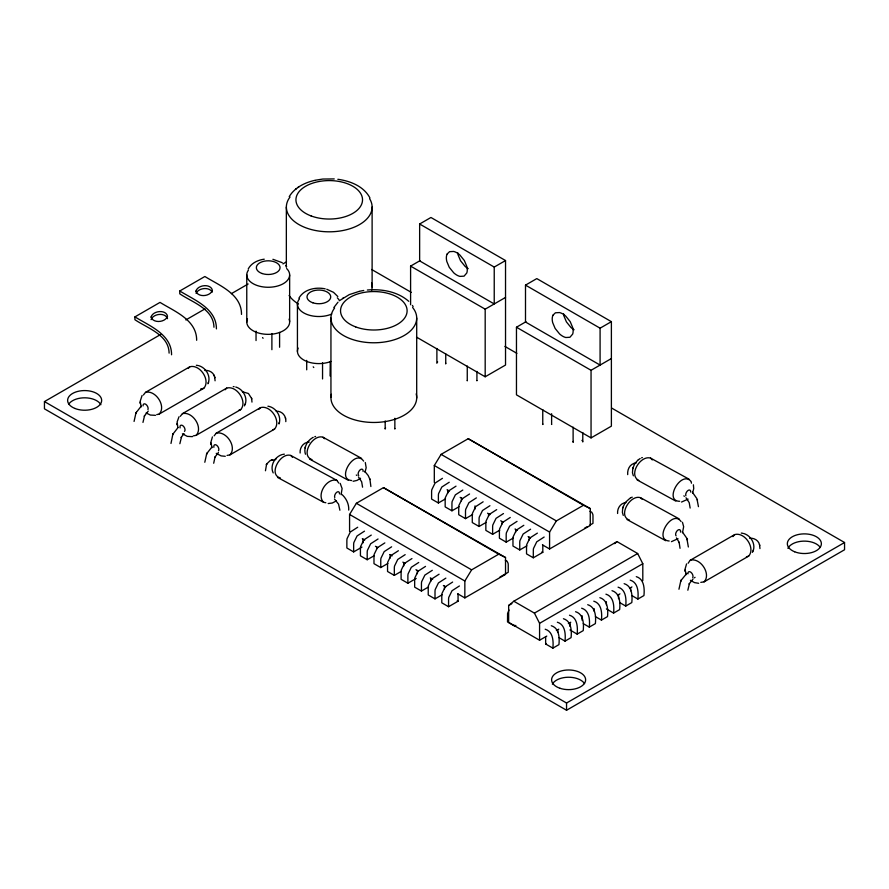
<?xml version="1.0" encoding="UTF-8"?>
<svg xmlns="http://www.w3.org/2000/svg" width="889" height="889" viewBox="0 0 889 889"><rect width="100%" height="100%" fill="white"/><g stroke="black" fill="none" stroke-linecap="round" stroke-linejoin="round"><path stroke-width="1.33" d="M289.636 321.64L289.647 275.023M372.113 287.103L372.113 207.048M416.697 398.072L416.708 318.018M196.658 340.287C196.791 319.862 174.522 311.417 160.02 302.393L134.928 316.884L134.906 319.707C147.53 328.297 168.777 334.731 169.11 353.133M241.508 314.395C241.641 293.959 219.372 285.525 204.87 276.501L179.778 290.992L179.756 293.815C192.38 302.404 213.627 308.839 213.96 327.241M300.126 453.023C299.571 447.656 303.538 442.022 309.216 442.077M617.599 513.486C617.11 508.352 620.633 502.863 626.078 502.574M134.072 421.43L135.895 413.207M142.962 422.408L144.574 415.685L144.274 416.296M179.867 443.711L181.478 436.999L181.178 437.599M204.803 462.269L206.626 454.046M213.693 463.247L215.005 457.135L218.405 452.468M678.952 589.24L680.774 581.017M687.842 590.218L689.453 583.495L689.153 584.106M370.88 486.527L369.946 479.393M680.041 548.313L679.129 542.268L679.34 542.901M688.353 546.991L686.83 538.267L682.252 531.8M348.721 510.086C349.121 503.907 346.054 497.896 341.354 493.995M151.052 319.651C153.252 313.528 165.354 312.183 167.532 318.684M311.928 438.077C306.794 441.422 303.427 448.189 305.46 454.235M622.7 508.008L622.389 512.375L623.267 515.42M632.79 468.392L632.468 472.759L633.357 475.815M279.268 423.042L278.99 423.942C281.88 416.319 275.812 407.273 267.933 406.195M305.427 446.756L305.105 448.012M622.8 507.608L625.278 502.463L630.112 498.118M632.89 468.003L634.824 463.636L637.735 460.28M622.578 508.475L622.9 507.219M632.668 468.87L632.99 467.603M207.948 383.77C211.293 376.647 206.126 367.768 198.869 365.712M244.442 405.884C248.576 398.717 243.33 389.138 235.774 387.015M279.202 423.231L279.468 422.386M752.416 552.38C756.561 545.224 751.305 535.634 743.749 533.522M208.259 383.103L208.537 382.214M245.164 404.406L245.442 403.517M753.139 550.913L753.416 550.013M688.13 563.248L690.108 560.337L734.692 534.589C744.76 531.689 755.794 548.202 748.66 556.125L704.088 581.862L700.788 582.362M281.935 454.623C274.701 456.824 269.723 465.847 273.179 472.915M196.013 293.259C198.88 287.825 209.015 286.614 212.282 292.048M341.109 494.662L342.098 488.539L340.198 483.383M143.396 395.005L145.529 392.349L189.813 366.779C199.881 363.879 210.915 380.392 203.781 388.315L159.209 414.052L156.72 414.618M180.3 416.308L182.434 413.652L226.717 388.093C236.774 385.181 247.82 401.706 240.686 409.618L196.113 435.354L193.224 435.91M214.127 435.843L216.26 433.187L260.544 407.618C270.612 404.717 281.646 421.23 274.512 429.154L229.94 454.89L227.051 455.435M365.023 472.27L366.168 467.736L365.301 462.536M692.587 493.117L693.731 488.583L693.387 484.794M682.496 532.722L683.652 526.699L682.452 522.276M136.228 412.518L141.184 406.195M172.788 434.51L170.988 443.455M173.133 433.821L178.089 427.509M206.959 453.346L211.915 447.034M215.005 457.135L215.305 456.524M681.118 580.328L686.83 573.327M732.925 536.612L734.692 534.589M266.589 464.158L265.455 470.759M266.7 463.958L270.223 460.558L275.746 459.491M212.415 436.932L210.882 442.255L212.004 447.678M686.564 563.904L685.041 569.227L686.152 574.65M144.518 415.808L148.241 411.096M181.423 437.11L183.99 433.532M689.397 583.617L693.12 578.906M248.22 268.967C251.298 263.077 257.91 260.033 264.244 259.188M298.882 298.215C303.882 289.203 315.795 286.847 325.196 288.847M188.224 368.457L189.813 366.779M225.128 389.771L226.717 388.093M258.955 409.296L260.544 407.618M349.577 531.355L349.577 514.453L356.356 503.296L383.47 487.639L505.53 557.514L505.53 574.416L464.847 597.908L457.691 593.774M434.31 482.427L434.31 465.525L441.1 454.368L468.214 438.71L590.263 508.586L590.263 525.488L549.58 548.98L542.434 544.846M464.847 597.908L464.847 581.006L471.626 569.849L498.74 554.18L505.53 557.514M549.58 548.98L549.58 532.078L556.37 520.921L583.484 505.263L590.263 508.586M142.073 395.494L140.151 401.417L141.273 406.84M178.978 416.797L177.122 421.953L177.833 427.32M289.225 196.613C294.659 187.612 304.76 182.612 314.717 180.367M333.808 307.583L337.998 302.171M275.946 458.491L275.212 459.357M509.041 609.976L507.586 613.432L507.519 621.956L514.731 626.123L515.864 625.467M546.779 636.08L539.579 640.236L508.652 622.389L508.652 605.487L513.809 601.22L617.033 541.612L637.657 553.514L642.803 563.737L642.803 580.639M614.599 543.635L617.033 541.612M360.556 478.249L357.056 480.393L353.122 481.293M688.108 499.096L681.53 502.041M678.018 538.701L671.439 541.645M638.102 459.957L640.202 458.513M694.398 577.817L695.054 577.317M340.109 300.26L349.277 294.615L359.312 291.336M295.515 189.301L296.493 188.579M297.937 187.512L298.837 186.846M342.521 298.482L343.432 297.815M336.409 500.874L332.308 503.018L328.174 503.541M159.209 414.052C166.587 406.284 155.597 389.715 145.529 392.349M196.113 435.354C203.492 427.598 192.502 411.029 182.434 413.652M229.94 454.89C237.319 447.123 226.328 430.554 216.26 433.187M704.088 581.862C711.467 574.094 700.476 557.525 690.409 560.159M611.71 408.084L844.55 542.512L844.55 549.758L566.549 710.255L44.45 408.829L44.45 401.584L160.687 334.475M185.845 319.951L205.015 308.883M231.384 293.659L248.153 283.98M282.913 263.911L286.502 261.833M419.641 224.006L494.228 267.067L494.228 303.949L419.641 260.888L419.641 224.006L430.943 217.483L505.53 260.544L505.53 365.035L485.183 376.78L416.519 337.131M410.596 304.738L410.596 266.111L420.175 260.577M494.228 267.067L505.53 260.544M525.499 285.125L600.086 328.185L600.086 365.068L525.499 322.007L525.499 285.125L536.8 278.601L611.388 321.662L611.388 426.153L591.052 437.899L516.465 394.838L516.465 327.23L526.032 321.696M410.596 266.111L485.183 309.172L505.53 297.426M600.086 328.185L611.388 321.662M516.465 327.23L591.052 370.291L611.388 358.545M357.711 527.244L350.288 532.033L347.066 538.634A10.179 5.879 -60 0 0 346.866 540.745L346.866 547.991L353.644 551.913L361.945 547.113M442.455 478.315L435.032 483.116L431.81 489.717A10.179 5.879 -60 0 0 431.598 491.828L431.598 499.073L438.388 502.985L445.5 498.873M364.49 531.155L357.067 535.956L353.855 542.557A10.179 5.879 -60 0 0 353.644 544.668L353.644 551.913M449.234 482.238L441.811 487.028L438.588 493.628A10.179 5.879 -60 0 0 438.388 495.74L438.388 502.985M371.269 535.078L363.845 539.867L360.634 546.468A10.179 5.879 -60 0 0 360.423 548.58L360.423 555.825L367.201 559.737L374.325 555.625M456.013 486.15L448.589 490.939L445.378 497.54A10.179 5.879 -60 0 0 445.167 499.651L445.167 506.897L451.945 510.808L459.068 506.708M378.047 538.99L370.635 543.779L367.413 550.38A10.179 5.879 -60 0 0 367.201 552.491L367.201 559.737M462.791 490.061L455.368 494.851L452.157 501.452A10.179 5.879 -60 0 0 451.945 503.574L451.945 510.808M384.837 542.901L377.414 547.691L374.191 554.292A10.179 5.879 -60 0 0 373.98 556.414L373.98 563.659L380.759 567.571L387.882 563.459M469.57 493.973L462.158 498.773L458.935 505.374A10.179 5.879 -60 0 0 458.724 507.486L458.724 514.731L465.503 518.643L472.626 514.531M391.616 546.813L384.192 551.613L380.97 558.214A10.179 5.879 -60 0 0 380.759 560.326L380.759 567.571M476.36 497.896L468.936 502.685L465.714 509.286A10.179 5.879 -60 0 0 465.503 511.397L465.503 518.643M398.394 550.736L390.971 555.525L387.748 562.126A10.179 5.879 -60 0 0 387.548 564.237L387.548 571.483L394.327 575.394L401.439 571.283M483.138 501.807L475.715 506.597L472.492 513.197A10.179 5.879 -60 0 0 472.281 515.309L472.281 522.554L479.071 526.477L486.183 522.365M405.173 554.647L397.75 559.437L394.538 566.037A10.179 5.879 -60 0 0 394.327 568.149L394.327 575.394M489.917 505.719L482.494 510.519L479.271 517.109A10.179 5.879 -60 0 0 479.071 519.232L479.071 526.477M411.951 558.559L404.528 563.359L401.317 569.949A10.179 5.879 -60 0 0 401.106 572.072L401.106 579.317L407.884 583.228L416.196 578.428M496.695 509.63L489.272 514.431L486.061 521.032A10.179 5.879 -60 0 0 485.85 523.143L485.85 530.389L492.628 534.3L499.751 530.188M418.73 562.47L411.318 567.271L408.095 573.872A10.179 5.879 -60 0 0 407.884 575.983L407.884 583.228M503.474 513.553L496.051 518.343L492.839 524.943A10.179 5.879 -60 0 0 492.628 527.055L492.628 534.3M425.52 566.393L418.097 571.183L414.874 577.783A10.179 5.879 -60 0 0 414.663 579.895L414.663 587.14L421.442 591.052L428.565 586.951M510.253 517.465L502.841 522.254L499.618 528.855A10.179 5.879 -60 0 0 499.407 530.977L499.407 538.212L506.185 542.134L513.309 538.023M432.298 570.305L424.875 575.094L421.653 581.695A10.179 5.879 -60 0 0 421.442 583.817L421.442 591.052M517.042 521.376L509.619 526.177L506.397 532.778A10.179 5.879 -60 0 0 506.185 534.889L506.185 542.134M439.077 574.216L431.654 579.017L428.431 585.618A10.179 5.879 -60 0 0 428.231 587.729L428.231 594.974L435.01 598.886L442.122 594.774M523.821 525.299L516.398 530.088L513.175 536.689A10.179 5.879 -60 0 0 512.964 538.801L512.964 546.046L519.754 549.958L526.866 545.846M445.856 578.139L438.433 582.928L435.221 589.529A10.179 5.879 -60 0 0 435.01 591.641L435.01 598.886M530.6 529.211L523.177 534L519.954 540.601A10.179 5.879 -60 0 0 519.754 542.712L519.754 549.958M452.634 582.051L445.211 586.84L442 593.441A10.179 5.879 -60 0 0 441.789 595.552L441.789 602.798L448.567 606.72L458.057 601.231L458.057 593.985M537.378 533.122L529.955 537.912L526.744 544.513A10.179 5.879 -60 0 0 526.532 546.635L526.532 553.88L533.311 557.792L542.801 552.313L542.801 545.068M459.413 585.962L452.001 590.752L448.778 597.352A10.179 5.879 -60 0 0 448.567 599.475L448.567 606.72M544.157 537.034L536.734 541.834L533.522 548.435A10.179 5.879 -60 0 0 533.311 550.547L533.311 557.792M499.929 577.061L508.241 572.272L508.241 565.026A10.179 5.879 -60 0 0 508.03 563.148L507.019 561.159L505.308 560.281M584.673 528.133L587.051 526.766M589.418 525.399L592.974 523.343L592.974 516.098A10.179 5.879 -60 0 0 592.774 514.22L591.763 512.231L590.04 511.353M508.652 605.487L511.886 603.62M513.809 601.22L534.422 613.121L637.657 553.514M539.579 640.236L539.579 623.333L642.803 563.737M556.37 630.545L558.77 629.156M568.36 623.622L570.76 622.233M617.544 595.23L619.944 593.841M629.534 588.307L631.935 586.918M545.646 636.735L545.646 643.98L546.413 643.536M545.646 643.98L552.869 648.148L558.937 644.636C559.603 637.902 559.303 628.123 551.28 625.723M558.992 637.657L565.015 641.136L571.082 637.624C571.749 630.89 571.449 621.111 563.426 618.722M569.938 629.957L577.15 634.124L583.228 630.612C583.895 623.878 583.595 614.099 575.572 611.71M583.284 623.634L589.296 627.112L595.374 623.6C596.041 616.866 595.741 607.087 587.718 604.698M595.43 616.622L601.442 620.1L607.52 616.588C608.187 609.854 607.887 600.075 599.864 597.686M606.376 608.921L613.588 613.088L619.655 609.576C620.322 602.842 620.022 593.063 611.999 590.674M619.722 602.598L625.734 606.076L631.801 602.564C632.468 595.841 632.168 586.062 624.145 583.662M631.868 595.586L637.88 599.064L643.947 595.552C644.614 588.829 644.314 579.05 636.291 576.65M44.45 401.584L566.549 703.021L844.55 542.512M203.781 388.315L200.736 388.949M240.686 409.618L238.819 410.24M274.512 429.154L272.645 429.776M748.66 556.125L746.416 556.781M312.639 437.666L313.228 437.355M630.701 497.807L632.257 497.162M634.29 463.347C629.412 464.603 627.234 469.981 627.701 474.615M641.614 457.813L642.347 457.557M633.679 463.547L636.157 462.969M271.245 460.102L272.301 459.78M314.784 436.699L315.584 436.466M679.685 501.296C663.572 501.152 681.007 470.148 690.897 481.238M282.658 454.435L284.347 454.157M315.239 180.245L322.796 179.045L334.231 178.922M359.834 291.214L363.734 290.47M351.711 480.538C335.698 479.404 354.811 448.256 363.623 461.113M669.184 541.001C653.171 539.867 672.284 508.708 681.096 521.576M155.497 415.33L150.363 415.052L146.129 412.963M192.402 436.643L187.257 436.366L182.412 433.799M280.335 477.915C267.867 474.782 280.291 452.068 290.77 455.457L336.787 480.327L338.765 483.038M367.379 290.014C381.814 288.792 397.583 291.514 408.762 301.327M204.781 370.457C209.104 369.924 213.838 372.624 214.682 377.08M749.66 538.267C753.983 537.734 758.717 540.423 759.562 544.89M242.386 391.727L248.431 393.505L251.587 398.383M276.212 411.263C281.902 410.729 286.48 416.096 285.802 421.63M225.284 456.301L221.094 455.89L216.238 453.334M325.841 502.73L323.618 502.307L277.546 477.415M312.017 459.624C300.004 455.679 312.561 433.843 322.985 437.232L361.612 458.38M629.49 520.087C617.477 516.142 630.034 494.306 640.458 497.684L679.085 518.843M698.643 583.295L694.498 582.617L690.397 580.306M196.369 365.268L198.136 365.535M233.274 386.582L234.107 386.671M741.259 533.078L743.026 533.344M638.813 480.449C628.19 475.104 640.291 455.046 650.548 458.079L689.175 479.238M337.842 179.289C350.299 180.989 363.801 186.257 369.946 197.969M272.912 259.299L282.257 262.688M326.774 289.247L333.508 292.325L337.809 296.526M262.544 337.576L263.1 338.287M313.206 366.824L313.773 367.535M323.618 502.307C316.073 494.851 326.752 477.704 336.787 480.327M637.135 479.938L675.807 501.107M627.045 519.543L665.717 540.712M309.572 459.08L348.255 480.26M179.778 290.992C194.28 300.015 216.549 308.45 216.416 328.886M134.928 316.884C149.43 325.907 171.699 334.342 171.566 354.778M371.658 269.489L411.263 292.359M504.885 346.41L516.887 353.344M468.214 438.71L583.484 505.263M441.1 454.368L556.37 520.921M434.31 465.525L549.58 532.078M630.223 580.15C638.246 582.551 638.546 592.33 637.88 599.064M618.077 587.162C626.1 589.563 626.401 599.342 625.734 606.076M447.056 489.783L449.445 491.161M460.169 497.362L462.558 498.729M487.594 513.186L489.972 514.564M500.707 520.765L503.085 522.132M515.009 529.022L517.398 530.4M528.122 536.589L530.511 537.967M541.957 551.825L542.801 552.313M605.931 594.174C613.955 596.575 614.255 606.354 613.588 613.088M593.785 601.186C601.809 603.587 602.109 613.366 601.442 620.1M383.47 487.639L498.74 554.18M581.639 608.198C589.663 610.599 589.963 620.378 589.296 627.112M569.493 615.21C577.517 617.611 577.817 627.39 577.15 634.124M356.356 503.296L471.626 569.849M557.359 622.222C565.382 624.623 565.671 634.402 565.015 641.136M349.577 514.453L464.847 581.006M545.213 629.234C553.236 631.635 553.536 641.414 552.869 648.148M362.312 538.712L364.701 540.09M375.425 546.279L377.814 547.657M389.738 554.547L392.116 555.914M402.85 562.115L405.228 563.493M415.963 569.682L418.341 571.06M430.265 577.95L432.654 579.317M443.378 585.518L445.767 586.896M457.213 600.742L458.057 601.231M650.548 458.079L652.293 459.913M640.458 497.684L642.002 499.162M322.985 437.232L324.529 438.699M290.77 455.457L292.492 457.268M683.852 495.873L684.419 496.295M356.289 475.015L356.856 475.448M334.475 499.029L338.553 504.152L339.898 510.23M692.342 492.195L696.92 498.662L698.454 506.663M364.779 471.348L368.168 475.482L370.002 479.549L369.713 478.715M686.008 497.729L689.219 502.663L690.142 508.064M358.445 476.882L361.656 481.805L362.579 487.205M285.78 265.567L286.647 266.556M676.429 537.878L679.174 542.401M412.329 305.416L413.141 306.472M330.086 375.969L330.252 361.667M534.422 613.121L539.579 623.333M214.06 375.269L214.427 376.18M697.276 499.574L697.509 500.24M691.186 481.971L691.453 483.205M759.639 545.235L759.951 548.602M285.558 418.552L285.347 417.608M251.665 398.728L251.976 402.095M214.76 377.425L215.071 380.792M759.495 544.579L759.706 545.535M251.509 398.083L251.731 399.028M214.616 376.769L214.827 377.725M685.052 570.005L685.119 570.671M685.141 570.894L685.208 571.494M210.893 443.033L210.971 443.7M210.993 443.922L211.06 444.511M177.067 423.497L177.144 424.175M177.167 424.386L177.233 424.986M140.262 403.084L140.329 403.684M140.162 402.195L140.24 402.873M630.657 587.651L630.657 590.818M618.522 594.663L618.522 598.741M606.376 601.675L606.376 604.842M594.23 608.687L594.23 611.399M591.052 370.291L591.052 437.899M582.784 432.521L582.784 441.955M582.084 615.699L582.084 620.222M573.116 427.142L573.116 441.966M569.938 622.711L569.938 626.334M566.549 703.021L566.549 710.255M557.792 629.723L557.792 632.435M551.613 413.707L551.613 424.475A4.434 2.556 0 0 0 551.591 424.253M542.757 409.607L542.757 424.42M529.244 537.234L529.244 539.956M515.676 529.411L515.676 532.122M514.731 625.223L514.731 626.123M502.118 521.576L502.118 523.843M488.561 513.753L488.561 516.009M485.183 309.172L485.183 376.78M476.926 371.402L476.926 380.825A4.834 2.789 0 0 0 476.893 380.548M474.993 505.919L474.993 509.086M467.258 366.024L467.258 380.848A4.834 2.789 0 0 1 467.281 380.548M461.435 498.084L461.435 500.807M447.878 490.261L447.878 492.973M445.745 353.933L445.745 363.357M444.5 586.162L444.5 588.874M436.888 348.488L436.888 363.301M430.943 578.328L430.943 581.05M417.374 570.505L417.374 573.672M403.817 562.67L403.817 565.837M394.86 418.274L394.86 429.054A4.834 2.789 0 0 0 394.749 428.487M390.26 554.847L390.26 558.014M385.181 420.975L385.181 429.065A4.834 2.789 0 0 1 385.582 427.953M376.692 547.013L376.692 548.824M363.134 539.19L363.134 542.812M330.941 318.029L330.941 397.35M322.551 362.779L322.551 378.947M306.705 360.378L306.705 369.813M297.426 303.994L297.437 351.555M286.347 207.07L286.347 267.233M279.591 332.419L279.591 347.243M271.89 333.531L271.89 349.688M256.043 331.13L256.043 340.554M246.764 274.745L246.775 322.296M289.081 319.129A21.447 12.379 0 0 1 267.933 334.353A21.447 12.379 0 0 1 247.475 318.818M286.636 268.556A21.436 12.379 0 0 1 269.756 287.236A21.436 12.379 0 0 1 248.387 270.167M574.083 329.752A15.913 9.19 60 0 1 570.905 327.43L566.437 321.918L563.993 316.106A12.735 7.356 60 0 1 563.57 313.75M330.986 361.434A21.447 12.379 0 0 1 306.516 361.345A21.447 12.379 0 0 1 298.137 348.077M331.741 314.039A21.436 12.379 0 0 1 305.338 313.739A21.436 12.379 0 0 1 299.471 298.871M337.298 297.815A21.436 12.379 0 0 1 339.509 300.782M468.214 268.634A15.913 9.19 60 0 1 465.036 266.311L460.569 260.799L458.124 254.987A12.735 7.356 60 0 1 457.702 252.62M143.051 405.929A3.6 2.078 60 0 1 145.952 404.417A3.6 2.078 60 0 1 147.941 409.573M180.078 427.931A3.6 2.078 60 0 1 182.945 425.787A3.6 2.078 60 0 1 184.479 431.398M213.871 447.323A3.6 2.078 60 0 1 216.705 445.278A3.6 2.078 60 0 1 218.45 450.779M371.602 282.902A42.883 24.759 0 0 1 371.702 290.17M298.504 304.005A42.883 24.759 0 0 1 289.103 295.47M369.58 198.669A42.883 24.759 0 0 1 327.697 231.796A42.883 24.759 0 0 1 290.025 197.036M687.953 573.872A3.6 2.078 60 0 1 690.909 572.283A3.6 2.078 60 0 1 692.72 577.594M416.185 393.871A42.883 24.759 0 0 1 374.18 422.464A42.883 24.759 0 0 1 331.353 394.283M412.607 307.461A42.883 24.759 0 0 1 374.325 342.776A42.883 24.759 0 0 1 334.62 308.005M573.149 442.244A4.834 2.789 0 0 1 573.216 441.389M581.939 440.377A4.834 2.789 0 0 1 582.684 441.389M542.746 424.52A4.434 2.556 0 0 1 542.846 423.997M685.886 495.806A3.6 2.034 -60.9 0 1 687.819 490.617A3.6 2.034 -60.9 0 1 690.675 492.073M676.107 535.856A3.6 2.034 -60.9 0 1 677.585 530.344A3.6 2.034 -60.9 0 1 680.529 532.1M445.722 363.134A4.434 2.556 0 0 1 445.656 363.923M437.444 362.156A4.434 2.556 0 0 1 437.666 361.945M358.723 475.471A3.6 2.034 -60.9 0 1 360.001 469.981A3.6 2.034 -60.9 0 1 363.09 471.492M334.764 497.54A3.6 2.011 -61.6 0 1 336.72 492.295A3.6 2.011 -61.6 0 1 339.465 493.906M787.932 548.38A17.013 9.823 0 0 1 803.167 541.145A17.013 9.823 0 0 1 820.002 547.079M68.697 404.195A17.013 9.823 0 0 1 85.111 397.816A17.013 9.823 0 0 1 100.89 404.717M552.369 684.13A17.013 9.823 0 0 1 568.138 677.24A17.013 9.823 0 0 1 584.551 683.619M151.063 317.062C153.086 323.596 165.454 322.529 167.532 316.228C166.054 309.216 152.841 310.605 151.063 317.062M195.913 291.17C197.936 297.704 210.304 296.626 212.382 290.336C210.915 283.324 197.691 284.702 195.913 291.17M447.167 253.987L446.8 254.865A12.735 7.356 60 0 0 446.823 261.51L449.267 267.322L453.734 272.834A15.913 9.19 60 0 0 459.946 276.39L464.058 276.157L466.803 272.967A12.735 7.356 60 0 0 466.781 266.322L464.336 260.51L459.869 254.999A15.913 9.19 60 0 0 453.668 251.443L449.545 251.676L447.167 253.987M553.036 315.117L552.669 315.984A12.735 7.356 60 0 0 552.691 322.629L555.136 328.441L559.603 333.953A15.913 9.19 60 0 0 565.804 337.509L569.927 337.275L572.672 334.086A12.735 7.356 60 0 0 572.649 327.441L570.205 321.64L565.737 316.117A15.913 9.19 60 0 0 559.525 312.561L555.414 312.795L553.036 315.117M136.295 412.396L135.817 413.341L136.295 412.396M173.188 433.699L172.722 434.654L173.188 433.699M207.026 453.234L206.548 454.179L207.026 453.234M681.174 580.206L680.707 581.15L681.174 580.206M266.878 463.636L266.422 464.48L266.878 463.636M687.464 540.001L687.141 539.045L687.464 540.001M262.166 273.534A11.857 6.845 0 0 0 280.057 267.722A11.857 6.845 0 0 0 262.399 261.677A11.857 6.845 0 0 0 262.166 273.534M312.828 302.782A11.857 6.845 0 0 0 330.719 296.97A11.857 6.845 0 0 0 313.061 290.925A11.857 6.845 0 0 0 312.828 302.782M311.072 215.927A33.293 19.225 0 0 0 362.479 200.836A33.293 19.225 0 0 0 314.139 182.678A33.293 19.225 0 0 0 311.072 215.927M355.667 326.896A33.293 19.225 0 0 0 407.062 311.806A33.293 19.225 0 0 0 358.734 293.648A33.293 19.225 0 0 0 355.667 326.896M794.633 551.769A17.013 9.823 0 0 0 821.314 544.535A17.013 9.823 0 0 0 797.122 534.811A17.013 9.823 0 0 0 794.633 551.769M74.92 408.462A17.013 9.823 0 0 0 101.602 401.228A17.013 9.823 0 0 0 77.41 391.504A17.013 9.823 0 0 0 74.92 408.462M559.981 688.275A17.013 9.823 0 0 0 585.629 679.896A17.013 9.823 0 0 0 560.226 671.262A17.013 9.823 0 0 0 559.981 688.275"/></g></svg>
